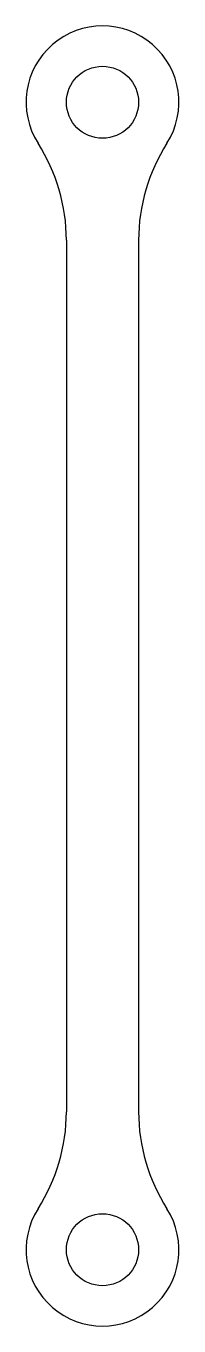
# Model space of a CAD drawing. Header units: millimetres. Extents: x -17 to 17, y -144 to 144.
import ezdxf

# ---------------------------------------------------------------- set-up
doc = ezdxf.new("R2010")
doc.units = ezdxf.units.MM

msp = doc.modelspace()

# ---------------------------------------------------------------- linework, layer by layer
at = {"color": 7, "linetype": 'Continuous', "lineweight": 25}
for p, q in [((-8, 96.85), (-8, -96.85)), ((8, 96.85), (8, -96.85))]:
    msp.add_line(p, q, dxfattribs=at)
for centre in [(0, 127.5), (0, -127.5)]:
    msp.add_circle(centre, 8, dxfattribs=at)
for centre, radius, start, end in [((0, 127.5), 16.95, 327.4417, 212.5583), ((-48, 96.85), 40, 0, 32.5583), ((48, 96.85), 40, 147.4417, 180), ((-48, -96.85), 40, 327.4417, 0), ((48, -96.85), 40, 180, 212.5583), ((0, -127.5), 16.95, 147.4417, 32.5583)]:
    msp.add_arc(centre, radius, start, end, dxfattribs=at)

doc.saveas('drawing.dxf')
